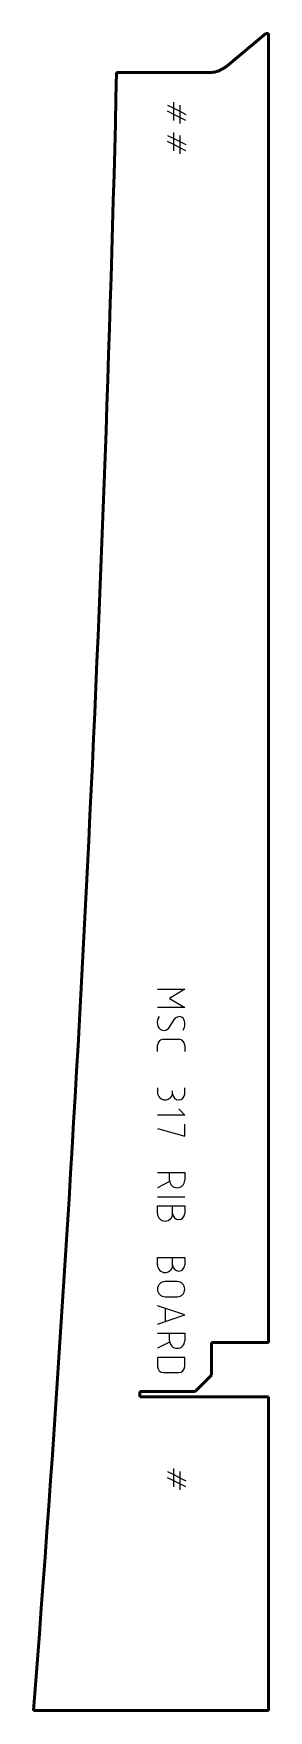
# Model space of a CAD drawing. Header units: millimetres. Extents: x 0 to 86, y 0 to 615.
import ezdxf

# ---------------------------------------------------------------- set-up
doc = ezdxf.new("R2010")
doc.units = ezdxf.units.MM
doc.layers.add('IV_MARK_SURFACE', color=2, linetype='Continuous', lineweight=25)
doc.layers.add('IV_OUTER_PROFILE', color=7, linetype='Continuous', lineweight=50)

msp = doc.modelspace()

# ---------------------------------------------------------------- linework, layer by layer
at = {"layer": 'IV_MARK_SURFACE'}
for p, q in [((49.21, 588.9), (51.43, 587.79)), ((51.43, 585.57), (49.21, 586.68)), ((51.43, 587.79), (51.43, 590.02)), ((51.43, 587.79), (53.65, 586.68)), ((51.43, 585.57), (51.43, 587.79)), ((53.65, 584.46), (51.43, 585.57)), ((51.43, 583.35), (51.43, 585.57)), ((53.65, 588.9), (53.65, 586.68)), ((53.65, 586.68), (53.65, 584.46)), ((53.65, 586.68), (55.88, 585.57)), ((55.88, 583.35), (53.65, 584.46)), ((53.65, 584.46), (53.65, 582.24)), ((51.43, 576.68), (51.43, 578.9)), ((49.21, 577.79), (51.43, 576.68)), ((51.43, 574.46), (49.21, 575.57)), ((51.43, 576.68), (53.65, 575.57)), ((51.43, 574.46), (51.43, 576.68)), ((53.65, 573.35), (51.43, 574.46)), ((51.43, 572.24), (51.43, 574.46)), ((53.65, 577.79), (53.65, 575.57)), ((53.65, 575.57), (53.65, 573.35)), ((53.65, 575.57), (55.88, 574.46)), ((55.88, 572.24), (53.65, 573.35)), ((53.65, 573.35), (53.65, 571.13)), ((45.5, 264.69), (55.5, 264.69)), ((55.5, 264.69), (49.94, 261.36)), ((49.94, 261.36), (55.5, 258.02)), ((55.5, 258.02), (45.5, 258.02)), ((49.94, 250.8), (51.61, 253.58)), ((47.72, 246.36), (53.27, 246.36)), ((45.5, 241.91), (45.5, 244.14)), ((55.5, 244.14), (55.5, 241.91)), ((45.5, 228.58), (45.5, 226.91)), ((55.5, 226.36), (55.5, 228.58)), ((51.05, 226.91), (51.05, 227.47)), ((55.5, 218.58), (45.5, 218.58)), ((53.27, 220.8), (55.5, 218.58)), ((45.5, 213.58), (55.5, 210.8)), ((55.5, 210.8), (55.5, 215.25)), ((45.5, 197.47), (49.94, 197.47)), ((49.94, 197.47), (55.5, 197.47)), ((49.94, 194.69), (49.94, 197.47)), ((55.5, 197.47), (55.5, 194.69)), ((49.94, 194.14), (45.5, 191.91)), ((45.5, 188.58), (55.5, 188.58)), ((45.5, 182.47), (45.5, 185.25)), ((45.5, 185.25), (51.05, 185.25)), ((51.05, 185.25), (55.5, 185.25)), ((51.05, 182.47), (51.05, 185.25)), ((55.5, 185.25), (55.5, 182.47)), ((45.5, 166.36), (51.05, 166.36)), ((45.5, 163.58), (45.5, 166.36)), ((51.05, 166.36), (55.5, 166.36)), ((51.05, 163.58), (51.05, 166.36)), ((55.5, 166.36), (55.5, 163.58)), ((52.72, 157.47), (48.27, 157.47)), ((55.5, 145.25), (45.5, 148.58)), ((48.27, 151.91), (52.72, 151.91)), ((45.5, 141.91), (55.5, 145.25)), ((48.27, 147.47), (48.27, 143.02)), ((45.5, 138.58), (49.94, 138.58)), ((49.94, 138.58), (55.5, 138.58)), ((49.94, 135.8), (49.94, 138.58)), ((55.5, 138.58), (55.5, 135.8)), ((49.94, 135.25), (45.5, 133.02)), ((55.5, 129.69), (45.5, 129.69)), ((45.5, 129.69), (45.5, 126.36)), ((55.5, 126.36), (55.5, 129.69)), ((47.72, 124.14), (53.27, 124.14)), ((49.21, 87.8), (51.43, 86.69)), ((51.43, 86.69), (51.43, 88.91)), ((51.43, 86.69), (53.65, 85.58)), ((51.43, 84.47), (51.43, 86.69)), ((53.65, 87.8), (53.65, 85.58)), ((51.43, 84.47), (49.21, 85.58)), ((53.65, 83.36), (51.43, 84.47)), ((51.43, 82.25), (51.43, 84.47)), ((53.65, 85.58), (53.65, 83.36)), ((53.65, 85.58), (55.88, 84.47)), ((55.88, 82.25), (53.65, 83.36)), ((53.65, 83.36), (53.65, 81.14))]:
    msp.add_line(p, q, dxfattribs=at)
for centre, radius, start, end in [((49.16, 252.62), 3.74, 146.41745, 190.96269), ((53.51, 252.45), 2.21, 49.62628, 149.29837), ((50.81, 251.91), 4.69, 331.71531, 28.28469), ((47.88, 252.01), 2.39, 182.36847, 329.55905), ((47.72, 244.14), 2.22, 90, 180), ((53.27, 244.14), 2.22, 0, 90), ((48.27, 226.91), 2.78, 180, 0), ((53.27, 226.36), 2.22, 180, 0), ((52.72, 194.69), 2.78, 180, 0), ((48.27, 182.47), 2.78, 180, 0), ((53.27, 182.47), 2.22, 180, 0), ((48.27, 163.58), 2.78, 180, 0), ((53.27, 163.58), 2.22, 180, 0), ((48.27, 154.69), 2.78, 90, 270), ((52.72, 154.69), 2.78, 270, 90), ((52.72, 135.8), 2.78, 180, 0), ((47.72, 126.36), 2.22, 180, 270), ((53.27, 126.36), 2.22, 270, 0)]:
    msp.add_arc(centre, radius, start, end, dxfattribs=at)
at = {"layer": 'IV_OUTER_PROFILE'}
for p, q in [((85.21, 615.21), (70.95, 603.25)), ((86.2, 615.21), (85.21, 615.21)), ((86.2, 615.21), (86.2, 135.21)), ((65.25, 600.94), (30.48, 600.94)), ((65.25, 135.21), (86.2, 135.21)), ((65.25, 123.21), (65.25, 135.21)), ((65.25, 123.21), (59.25, 117.21)), ((39, 117.21), (59.25, 117.21)), ((39, 115.21), (39, 117.21)), ((86.2, 115.21), (39, 115.21)), ((86.2, 115.21), (86.2, 0.21)), ((86.2, 0.21), (0, 0.21))]:
    msp.add_line(p, q, dxfattribs=at)
for centre, radius, start, end in [((-28.81, 761.24), 186.86, 301.89411, 302.2701), ((-11019.48, 860.43), 11053, 355.536341, 358.654754), ((65.24, 606.54), 5.6, 270.07833, 274.7169), ((65.19, 607.03), 6.09, 274.83952, 279.13182), ((65.07, 607.67), 6.75, 279.27053, 283.19155), ((64.86, 608.49), 7.59, 283.33685, 286.88058), ((64.54, 609.47), 8.63, 287.02514, 290.19956), ((64.07, 610.66), 9.9, 290.33837, 293.16052), ((63.44, 612.07), 11.45, 293.29057, 295.78255), ((62.6, 613.75), 13.33, 295.9024, 298.08834), ((55.33, 626.7), 28.17, 298.73092, 301.16982)]:
    msp.add_arc(centre, radius, start, end, dxfattribs=at)

doc.saveas('drawing.dxf')
